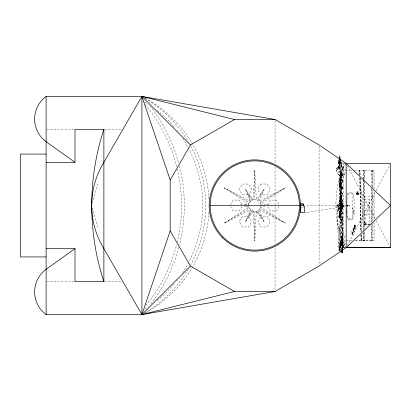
<?xml version="1.0" encoding="UTF-8"?>
<svg xmlns="http://www.w3.org/2000/svg" width="411" height="411" viewBox="0 0 411 411"><rect width="100%" height="100%" fill="white"/><g stroke="black" fill="none" stroke-linecap="round" stroke-linejoin="round"><path stroke-width="0.31" stroke-dasharray="2.06 1.54" d="M341.983 220.841L341.988 219.063L341.716 218.77L341.371 219.284M342.24 249.015L342.445 233.623L342.882 233.736L342.06 241.072L342.882 233.736L341.145 172.918L340.077 160.295M345.61 163.28L338.582 161.759L338.582 159.227L339.918 161.898L339.81 203.388L337.554 211.603L340.395 206.014L338.792 209.112L337.554 210.447L337.554 222.233M342.214 249.087L342.286 238.252L342.625 235.703M346.946 211.239C345.029 217.748 353.599 222.598 354.123 213.884L354.123 197.994C352.494 187.955 344.999 195.466 346.971 201.971C346.817 206.024 347.1 211.346 346.848 214.881M341.413 180.511C341.176 179.576 340.642 174.824 342.019 176.006M341.258 199.335L341.212 198.169C340.991 200.486 343.144 198.066 342.594 200.717C342.604 199.987 342.06 199.422 341.68 200.311C340.801 199.335 341.361 197.686 341.197 196.473C340.94 194.136 342.692 196.16 342.646 194.912C343.267 191.906 341.592 193.535 341.253 192.101M341.248 202.736L341.336 206.265L341.685 206.825L342.306 206.363L342.599 207.231L342.312 205.603L341.407 205.562M341.284 222.469L341.284 219.592M341.248 237.835C340.611 235.256 342.214 236.397 342.64 235.21L342.353 236.613L341.49 236.448L341.248 237.835L341.484 239.875L341.731 240.096L342.353 239.7L342.646 240.445L342.476 239.207L342.229 238.986L341.608 239.382L341.264 238.252L341.315 239.253M341.32 244.853L341.269 243.851C341.099 245.953 343.123 243.636 342.666 246.025L342.702 245.819C341.741 245.547 340.678 244.92 341.3 242.177M341.839 204.267L342.44 204.519L342.831 205.562L341.916 208.593L342.183 205.557L341.901 202.654L342.831 205.562L342.44 206.615L341.603 206.892L341.603 204.267L341.947 204.344L342.245 205.408L342.183 204.596L341.834 203.753L341.325 203.753L341.145 212.939L337.554 218.323C336.999 229.009 339.373 239.572 339.003 250.289L339.692 250.612L339.81 250.289L341.145 198.462L340.313 192.261L340.714 185.844L339.584 179.525L340.704 175.975L340.246 174.675L341.145 173.576L340.313 187.252L340.714 185.844L339.81 184.179L340.313 187.252M342.43 248.547L342.743 236.525M339.568 229.898L341.145 172.918L339.81 172.075L339.81 159.54M338.315 217.578L339.81 211.603L340.37 195.235L339.81 201.929L337.554 211.603M341.145 203.99L340.904 201.935L341.145 205.7L339.81 250.289L339.003 250.289L338.592 240.62L342.882 233.736L339.81 230.946L337.554 221.272M341.212 249.683L341.49 240.851L342.111 239.582L341.351 249.677M340.395 160.064L341.217 164.159L341.294 167.185L341.649 167.739L342.271 167.282L342.61 167.924M341.176 178.143L341.192 176.946M341.315 182.592L341.315 186.722M341.798 188.659L341.253 189.522L341.423 193.54M341.197 197.686L341.212 196.489M341.217 203.003L341.187 204.2C340.478 200.758 342.224 202.715 342.594 201.149L342.594 201.863L342.594 201.149M341.222 173.298L341.31 170.313L341.654 169.769L342.271 170.211L342.64 168.361L342.394 166.707L342.142 166.455L341.52 166.912L341.228 166.044M341.217 203.717C341.181 201.467 343.375 203.784 342.656 200.44L342.604 200.696L342.604 199.977M342.579 246.811C341.454 247.489 342.594 248.511 342.702 246.621M346.18 163.414L343.175 163.414L339.918 161.898L338.356 160.372L339.918 166.229L339.918 168.685L336.321 169.599L336.116 170.663L337.364 172.538L337.364 173.57L339.81 175.646L344.737 174.778L340.406 175.014L339.918 166.229L339.085 162.412L338.977 165.017L339.435 165.191L338.582 166.82L336.321 168.459L339.167 167.513L336.321 168.263L336.321 170.262M341.217 209.826C340.745 212.307 343.082 210.103 342.615 212.436C341.967 211.449 340.616 212.014 341.222 209.399M341.577 217.63L341.279 213.992M341.222 215.426C340.914 213.042 343.349 214.984 342.676 212.194L342.682 212.621M341.228 221.031L341.248 219.998M341.243 243.44C340.575 240.337 342.291 242.238 342.646 240.815L342.656 239.808M342.692 235.441L342.64 235.827C343.319 233.458 341.849 234.003 341.305 233.037C340.601 230.263 341.824 230.586 342.635 229.61C343.093 231.917 340.776 229.78 341.243 232.236C340.544 234.804 342.409 233.946 342.692 234.65M361.397 234.486L361.279 240.851M361.5 231.938L363.643 179.725M363.668 179.088L364.033 170.175L364.033 180.434M340.144 251.029L339.815 247.895L339.923 247.057L340.822 246.877L340.883 245.449L340.128 247.386L340.58 247.725L339.83 247.771L340.616 245.331L340.365 245.542L340.822 246.877L340.128 247.386M342.522 247.129L342.877 239.906L340.801 240.42L340.58 242.089L340.657 242.505L341.289 242.387L342.712 241.165L341.038 241.812L342.682 241.38L342.974 239.176L342.363 249.385M260.785 205.5C258.483 219.489 240.301 205.536 253.217 199.689L254.774 170.252L256.33 199.689C258.683 200.357 260.589 202.505 260.718 204.981M246.615 206.492L248.963 207.057L224.247 223.127L250.52 209.754L248.64 216.124L251.768 221.539L248.64 226.959L242.382 226.959L239.259 221.539L242.382 216.124L248.64 216.124L253.217 211.311L254.774 240.748L256.33 211.311L260.908 216.124L267.16 216.124L270.289 221.539L267.16 226.959L260.908 226.959L257.779 221.539L260.908 216.124M372.551 170.175L372.15 171.243L371.292 172.07L372.376 173.473L372.34 174.115L371.575 174.31L372.114 176.191L372.823 177.033L371.791 177.922L372.705 180.259L371.883 181.508L372.803 182.782L372.767 183.424L371.698 184.965L372.756 185.767L372.366 186.522M371.755 189.271L371.374 189.867L371.549 190.94L372.69 192.307L371.806 193.648L371.914 197.059L373.347 198.282L372.972 198.801L371.919 199.078L371.647 199.854L373.394 201.673L371.647 203.085L372.299 203.805L372.263 205.495L371.544 206.065L371.508 206.707L372.798 208.449L371.806 209.723L372.921 211.439L371.842 212.225L371.693 212.852L372.227 213.71L373.471 213.982L373.568 214.311L372.068 214.501L371.107 215.22L371.061 216.022L371.595 216.874L372.71 217.45L371.529 218.077L371.267 218.621L372.69 220.019L371.359 221.205L371.267 221.842M341.253 204.786L341.32 206.43M340.704 175.975L339.81 187.01L339.584 179.525L341.145 177.418L341.145 172.918L339.81 175.646L337.364 173.375L338.582 171.736L336.321 170.097M341.145 198.462L339.584 191.218L341.145 172.918L339.584 184.667L341.145 177.418L340.729 178.574M337.909 208.983L339.065 211.454L339.476 217.871L340.164 217.958L341.618 203.383L340.056 201.359L340.056 198.092L341.176 197.1L340.282 196.777L341.618 196.427L340.585 201.508L341.135 202.741L336.167 206.25L338.027 206.62L340.868 205.495L338.027 206.353L338.027 209.281L337.909 208.983L339.476 208.1L338.027 208.937M342.183 205.536L341.459 205.937L342.666 206.45L342.445 204.688L341.459 205.192L341.479 205.978L342.445 206.307L341.366 206.178L341.063 205.418L342.445 204.688L341.824 207.36L340.38 207.37C339.671 206.307 339.933 203.676 341.664 204.339L341.885 205.063L342.44 204.519M357.822 193.216C357.303 193.191 357.842 193.165 357.76 193.417M357.873 193.324L357.688 193.607M358.228 193.596L358.243 193.324M338.253 205.295L340.282 204.966L338.027 206.62L341.618 205.089L341.248 204.437L341.618 205.408L340.282 217.871L339.476 217.871L341.002 203.301M339.476 217.871L339.933 213.242L339.065 215.169L340.637 210.237L338.027 208.562L340.041 210.298L341.618 198.837L341.618 196.242L340.282 196.011L340.282 191.449M342.183 204.519L341.664 204.339L341.618 207.432L338.787 208.726L340.282 207.057L340.786 202.69L341.135 202.741M341.145 206.024L341.217 205.433M341.181 164.631L340.488 160.151M341.192 177.66C341.068 175.415 343.134 177.655 342.646 174.875C343.087 172.281 341.454 174.105 341.233 172.558M342.61 168.844L342.563 169.296L342.563 168.577L342.497 168.998M341.197 184.174C341.079 181.929 343.139 184.169 342.651 181.39C343.139 178.58 341.068 180.897 341.192 178.626L341.243 179.792M341.207 190.689C340.991 188.392 343.128 190.745 342.579 188.12L342.409 188.844M341.212 197.203C340.996 194.906 343.134 197.259 342.589 194.634L342.589 195.348M342.599 208.377C342.707 206.635 342.62 209.22 341.942 208.423L342.183 209.358L342.61 208.403L342.61 206.492M341.515 187.935L341.633 188.844M339.784 244.817L340.508 245.316L339.784 244.817L340.503 245.305L340.2 245.013M341.233 209.41L341.351 208.665M341.248 220.615C341.156 218.626 343.139 220.676 342.702 218.22C343.139 215.739 341.145 217.851 341.238 215.842L341.289 216.844M341.253 226.22C341.161 224.231 343.144 226.281 342.707 223.82C343.103 221.519 341.52 223.204 341.294 221.832M354.488 224.94L353.604 230.155L355.407 225.654L352.052 234.039L353.907 229.595L354.488 224.94L356.332 226.363L352.972 234.753L351.128 233.33L354.488 224.94L353.85 229.538C354.39 230.73 352.792 229.703 353.85 229.538M340.174 250.808L340.514 248.239L339.815 247.895L342.882 233.736L342.445 233.623L340.657 242.505M341.289 242.387L340.601 247.571L339.815 247.895L341.109 244.689L340.447 243.122L342.445 233.623L342.604 233.941M340.822 246.877L341.109 244.689M339.81 201.611L340.431 197.27L339.81 201.929L340.662 192.327L340.205 191.3L340.313 192.261M340.411 204.688L340.144 205.079L340.698 203.589L341.567 204.067L340.462 204.755L341.202 204.76L341.567 204.067M341.007 203.589L341.325 203.753L341.217 207.057L341.099 206.62M341.407 163.501L341.649 163.208L341.895 163.46M341.931 208.459L341.7 208.182L341.459 208.439M340.462 204.755L341.258 204.473L341.325 204.067L341.202 204.76M340.832 202.638L336.167 206.25L340.282 202.731L340.719 196.735L341.618 196.427M337.087 169.471L338.582 168.459L339.137 165.684L338.582 166.763M341.844 203.101L342.44 203.871M342.61 167.883L342.563 168.15L342.574 167.411M342.615 174.398L342.569 174.665L342.502 174.243M342.512 187.272L342.579 187.688L342.409 186.25L342.163 185.993L341.541 186.455L341.197 185.14L341.248 186.306M342.579 187.688L342.63 187.421M342.635 193.935L342.589 194.203L342.517 193.787M342.445 205.351L341.695 205.161L342.034 205.351L341.695 205.993L342.445 205.747L342.445 204.688L342.517 205.351L341.659 205.351L342.517 205.351L342.666 205.932L341.695 205.993L342.666 205.351M353.814 229.384L353.378 229.574L353.491 230.191M342.63 174.382L342.579 174.639L342.579 173.92M342.507 180.758L342.574 181.179L342.158 180.198L341.788 180.706M341.176 197.1L340.282 201.673L340.056 198.092L341.618 197.501L340.056 199.53L341.618 196.242L340.056 201.359L341.187 199.859L340.056 198.092M342.646 193.925L342.599 194.182L342.599 193.463M341.305 169.563L341.176 171.135C340.724 168.597 341.962 169.748 342.486 168.962M341.243 176.499L341.315 176.108M342.502 175.512L342.579 175.117M341.248 183.008L341.418 182.289M342.584 181.631L342.635 181.888L342.574 181.605C342.61 183.301 341.808 181.739 341.423 182.33M342.512 188.541L342.64 187.411M341.3 227.432C341.433 228.881 343.118 227.031 342.635 229.24C342.281 227.797 340.56 229.785 341.222 226.631C340.555 223.527 342.271 225.434 342.63 224.005L342.64 224.026M346.884 210.992L346.781 210.242L346.781 211.218M342.692 234.614L342.651 234.208M346.894 214.758L346.786 213.972M341.937 207.201L341.865 206.712L341.325 206.563L341.217 207.057L341.145 206.502M341.048 250.376L340.786 240.543L341.49 240.851C341.808 242.778 338.289 246.949 342.712 241.165M339.81 211.603L341.145 205.7M342.687 229.045L342.646 228.603M342.245 205.844L341.839 206.892M341.289 214.013L341.577 213.227M342.538 213.134L342.615 212.806L342.327 213.592M341.294 219.613L341.464 218.991M342.553 218.765L342.62 218.405L342.62 219.022M339.003 250.289L342.882 233.736M340.38 206.723L340.144 205.962L340.38 206.723L341.325 206.712L341.608 207.057L341.325 207.36L341.325 206.563M340.94 207.54L341.664 206.841L341.937 203.897L342.224 203.753M341.407 204.056L341.161 207.221M92.408 203.034L97.797 183.902M340.899 200.881L341.187 199.859L340.282 199.392L341.618 198.837L340.282 191.834M340.144 205.079L340.698 203.589M357.894 193.489L357.858 193.088M358.222 193.519L357.832 194.064M341.305 163.799L341.397 163.46M342.399 175.816L342.491 175.476M341.217 205.5L341.145 205.156M342.404 207.38L341.844 208.156M345.271 172.301C337.128 193.411 337.128 217.619 345.271 238.729M341.109 205.372L341.592 204.375L342.039 205.562L341.592 206.712L341.325 206.009L341.865 206.009L341.264 205.13M341.361 208.696L341.454 208.403M341.366 213.679L341.834 213.263M342.45 219.027L342.548 218.739M342.481 247.103L342.666 245.408M351.919 233.941L353.414 230.211C354.02 229.451 354.955 227.355 355.541 225.752L353.814 229.913M355.279 225.552L353.789 229.281L353.917 229.785M351.965 233.972L353.814 229.913M352.181 234.142L353.799 230.098M341.243 242.716L340.365 245.542L340.811 245.973L340.616 245.331M357.359 194.115L357.662 193.185M357.226 194.444L357.061 194.835L358.325 191.788M341.253 242.66L340.555 244.334L340.776 244.591L340.447 243.122M253.217 211.311L245.511 221.539L250.52 209.754M244.853 204.935L248.963 203.943L224.247 187.873L250.52 201.246L248.64 194.876L251.768 189.461L248.64 184.041L242.382 184.041L239.259 189.461L242.382 194.876L248.64 194.876L253.217 199.689L256.33 199.689L264.037 189.461L259.028 201.246L285.301 187.873L260.579 203.943L268.845 204.955M345.127 243.148L343.175 247.622L346.18 247.597M342.286 238.252L340.621 241.771L341.49 240.851M339.435 165.191L339.085 161.03L339.486 164.092L338.582 163.809L339.245 160.773L339.918 162.011L338.582 162.222L339.471 162.417L338.582 164.287L338.356 160.372M346.853 194.259L346.766 194.454C349.011 193.006 351.533 189.61 353.09 194.526L352.361 218.138C352.859 219.931 350.439 220.383 350.115 219.664M341.921 207.057L342.183 206.517L341.407 207.057L341.233 206.63L340.503 206.63L341.865 206.712L341.937 204.272M347.367 245.336L375.002 192.795M376.188 190.534L389.854 164.544M342.866 235.595L341.967 237.234L342.954 239.356M357.606 193.257L357.688 193.417M357.806 193.612L357.889 193.252M358.166 193.704L357.966 193.987M365.415 224.483L365.415 223.944L365.415 224.483L369.371 224.211L365.415 223.944M341.325 205.356L342.271 205.351M353.753 229.862L353.907 229.595M339.815 247.895L340.945 245.917L339.923 247.057L340.18 246.898M230.309 204.961L233.124 200.085L239.377 200.085L242.192 204.961M241.879 206.584L239.377 210.915L233.124 210.915L230.622 206.584M245.511 221.539L251.768 210.709M257.779 200.291L264.037 189.461M267.356 204.961L270.171 200.085L276.423 200.085L279.239 204.961M278.925 206.584L276.423 210.915L270.171 210.915L267.669 206.584M341.418 175.816L341.782 175.631M342.394 175.774L342.024 175.959M342.029 180.265L341.659 180.768L341.418 180.47M342.034 186.779L341.664 187.282L341.325 186.692M342.404 188.803L342.034 189.034M342.039 193.293L341.546 193.684M341.798 193.73L342.291 193.34M345.841 163.917C337.986 176.093 336.301 191.305 335.823 205.515C336.306 219.721 337.976 234.938 345.841 247.098M341.258 204.473L341.217 204.056L341.217 207.057L341.233 206.63L341.865 206.712M342.445 205.747L341.479 205.896M364.367 224.396L364.367 222.757L365.549 222.757L365.549 224.396L364.367 224.396L364.367 222.757M365.549 224.396L365.549 222.757M341.834 217.63L342.327 217.291M342.445 218.991L341.217 219.053L341.983 219.068M341.844 223.235L342.209 222.839M343.406 170.914L340.406 175.014L339.676 166.82L338.582 167.066L336.321 168.459L339.918 167.169L339.676 166.82M341.865 205.156L341.325 205.156L342.034 205.351M349.252 205.104C348.646 205.68 349.54 206.964 349.432 205.541C347.408 202.864 345.404 207.725 349.252 206.286M145.874 305.255L152.183 297.451A158.744 158.744 0 0 0 176.704 244.329M340.282 207.057L341.618 205.408M303.241 207.267L302.054 207.997L301.217 207.663M363.612 179.088L363.612 170.175L364.033 170.113L364.449 170.175L364.449 179.088M363.612 240.851L364.449 240.851L363.612 240.851L363.612 230.663M357.257 192.204C354.996 197.676 362.05 192.661 357.257 192.204L357.051 191.788L358.325 194.86M339.486 164.092L338.356 163.023L339.471 162.417M358.793 194.213C353.434 190.344 359.697 194.084 356.758 193.324C360.041 192.6 352.741 196.401 358.793 192.435M341.202 197.825L341.618 197.501M338.582 168.459L339.918 167.457M345.127 241.637L343.164 243.086L343.175 247.622L344.978 247.607M347.228 193.802L348.04 193.509M144.893 308.933L148.474 306.478M157.177 300.513L158.199 299.809A122.185 122.185 0 0 0 174.356 283.754M224.247 223.127L249.564 208.505M259.983 202.495L285.301 187.873M357.806 193.535L357.642 193.571M371.95 196.417L372.664 196.021L372.818 195.312L372.679 194.65L372.063 194.249M342.158 205.747L341.695 205.993L342.517 205.747M342.491 174.279C342.353 172.815 341.469 175.137 341.31 173.663M342.039 186.825L342.404 187.01M342.286 188.988L341.798 188.613M341.664 206.841L342.44 206.615M341.577 208.279L341.942 208.439M342.322 213.55L341.834 213.227M341.834 217.589L341.464 217.429M343.175 170.175L339.918 161.898L338.356 162.561L339.918 162.664L343.175 170.175L344.978 170.175M347.28 206.281L347.28 205.099M341.479 205.978L342.034 205.747L342.666 206.45L342.271 205.747M340.77 187.806L341.336 189.183C338.664 182.587 344.279 192.929 340.514 187.205L341.916 188.844M359.753 175.271L359.846 170.149L360.113 175.266M359.702 170.19L360.051 175.261M360.868 234.491L361.177 240.872L361.017 234.486M364.439 170.19L363.627 170.19M343.175 247.592L339.918 161.898L338.582 162.366L338.582 167.066M340.503 206.63L340.38 207.37L340.144 205.962M338.356 163.023L339.918 162.664L339.918 161.898M342.065 204.411L342.44 204.329M369.227 223.949L369.176 224.483M341.099 204.067L340.77 204.123L341.068 204.123M341.341 206.666L341.33 205.557M240.702 204.955L248.963 203.943M265.033 206.512L260.579 207.057L285.301 223.127L259.028 209.754L264.037 221.539L256.33 211.311M342.399 202.037L340.991 201.719L341.603 201.945M346.18 247.592L343.175 247.622L343.175 163.414L343.164 167.945L346.108 170.118M355.515 240.861L372.551 240.841M46.767 129.362L73.718 129.362M104.512 129.362L121.63 129.362M346.18 170.175L351.831 170.175M354.231 170.175L374.067 170.175L374.067 188.382M371.308 171.747L374.067 171.747M364.033 196.463L369.176 196.463L369.176 224.211L364.033 224.211L369.176 205.51L364.033 205.51M364.033 199.376L369.176 199.376M364.033 202.346L369.176 202.346M341.084 204.303L343.093 204.765L343.093 206.353L340.96 206.82L342.974 206.353L342.974 204.765M341.161 205.582L342.831 205.562L341.274 205.582M364.033 210.185L369.176 210.185M305.717 212.451L306.77 212.451M364.033 214.861L369.176 214.861M364.033 222.289L365.888 222.289L365.888 224.868L364.033 224.868M364.5 222.942L365.415 222.942M343.175 240.841L344.978 240.861M346.18 240.841L351.831 240.841M354.976 240.841L374.067 240.841L374.067 222.289M46.767 281.638L73.718 281.638M104.512 281.638L121.63 281.638M342.039 205.562L342.245 205.582M371.354 224.504L372.042 224.55L372.417 225.058L372.268 225.69L371.195 226.343L372.243 228.254L371.231 228.917L371.349 229.888L372.592 230.283L372.731 230.931L371.225 232.21L371.76 232.965L372.438 233.16L372.458 233.802L371.282 234.383L371.282 235.426L372.381 236.279L372.345 236.998L371.159 237.671L371.123 238.39L372.921 240.841L372.921 222.377M342.137 204.95L342.599 205.007M244.514 206.512L248.963 207.057M359.933 170.159L359.902 175.266M349.073 219.12C346.838 220.075 348.538 216.587 346.889 216.767C348.276 216.078 346.905 219.926 348.826 219.068A2.754 2.754 0 0 1 350.218 219.762M360.992 240.861L361.279 240.841L361.166 234.481M352.51 213.319L354.123 213.884L352.679 207.868L354.123 213.884M342.055 206.877L342.43 207.016M340.246 206.497L341.161 206.892M342.204 219.207L341.844 218.827M341.587 223.194L342.209 222.798L342.63 223.641L342.64 223.003M357.642 194.069C356.275 193.668 357.996 191.531 358.228 193.252M224.247 187.873L249.564 202.495M259.983 208.505L285.301 223.127M144.893 102.067L148.474 104.522M157.177 110.487L158.199 111.191A122.185 122.185 0 0 1 174.356 127.246M340.786 202.69L341.618 203.383M372.099 187.21L373.26 188.187M357.524 194.002L357.426 192.954L358.176 193.093M341.161 204.19L342.183 204.596L341.921 204.056M145.088 104.769L152.183 113.549A158.744 158.744 0 0 1 176.704 166.671M250.52 201.246L245.511 189.461L253.217 199.689M341.109 205.741L341.325 205.783M340.524 187.231L341.69 188.86M341.793 182.145L342.029 182.52M339.065 211.454L339.476 212.138L340.282 217.871L339.892 215.939M338.525 210.55L339.476 212.138L339.476 211.11L340.282 217.871M340.282 199.392L340.786 200.249M245.511 189.461L251.768 200.291M257.779 210.709L264.037 221.539M342.034 207.159L342.229 207.529M347.367 165.674L375.002 218.236M376.188 220.496L389.854 246.492M341.885 206.024L342.183 206.615M340.282 196.011L341.618 198.837M357.519 192.918L357.688 193.324M342.45 217.414L342.62 218.036L342.635 217.398M341.371 222.777L341.464 223.07M341.983 207.488L342.101 207.796M342.409 186.969L342.502 187.303M342.414 193.483L342.512 193.817M342.702 246.646L342.656 247.032M92.408 207.966L97.797 227.098M339.45 248.835L339.81 250.289L339.003 226.112L339.003 239.757M341.325 206.712L341.407 207.057M341.361 222.808L341.217 221.031M342.646 229.631L342.697 228.999M341.305 173.694L341.187 172.111L341.222 172.584M341.33 193.206L341.207 191.654L341.243 192.127M340.375 160.259L341.166 164.621M342.445 204.688L342.666 205.932M341.248 221.442L341.284 221.853M341.289 227.453L341.253 227.047L341.3 228.048M341.258 243.862L341.31 244.257M341.217 166.07L341.181 165.597L341.228 166.763M341.253 205.156L341.217 204.683L341.264 205.844M358.222 193.124L358.243 193.427M360.303 178.451L363.463 231.301M363.499 231.938L364.033 240.851L364.033 231.891M341.233 210.242L341.284 211.244M341.258 232.647L341.305 233.648M360.098 177.809L361.12 231.932M359.949 177.814L360.971 231.938M359.8 177.819L360.817 231.943M374.067 191.577L374.067 219.089M372.921 170.175L372.921 187.365M372.921 189.908L372.921 221.74M371.308 170.175L371.308 185.818M371.308 188.382L371.308 222.289M371.308 224.848L371.308 240.841M369.001 223.949L369.001 224.473M364.449 181.636L364.449 229.389M364.449 231.938L364.449 240.851M364.033 181.076L364.033 229.389M363.612 179.725L363.612 230.026M357.688 191.547L357.688 195.097M342.646 241.432L342.646 240.815C343.149 243.127 341.094 240.995 341.269 243.024L341.269 242.408M342.569 175.091L342.569 175.81M342.584 180.434L342.584 181.153M342.574 181.605L342.574 182.32M342.594 186.948L342.594 187.668M342.579 188.12L342.579 188.834M342.625 211.799L342.625 212.415M342.615 212.806L342.615 213.417M342.63 224.005L342.63 224.622M342.635 229.61L342.635 230.227M342.548 204.812L342.548 206.317M342.183 204.067L342.183 207.057M341.264 236.808L341.264 237.419M340.981 204.272L340.981 206.851M339.584 179.525L339.584 191.218M339.085 162.412L339.085 165.813M319.106 146.229L319.106 264.771M275.046 120.798L275.046 163.146M275.046 167L275.046 206.142M275.046 206.784L275.046 244M275.046 247.854L275.046 290.202M254.774 170.252L254.774 199.489M254.774 211.511L254.774 240.748M347.059 213.884A153.041 153.041 0 0 1 347.059 197.994M351.205 220.013A0.981 0.981 0 0 1 350.696 220.013M346.915 205.69A576.063 7.383 -0.5 0 0 349.258 205.695A275.267 2.687 -9.8 0 1 345.677 206.276M345.163 205.685A576.063 7.383 -0.5 0 1 306.503 205.521M345.086 206.373A275.267 2.687 -9.8 0 1 306.719 212.456M179.401 165.987A161.523 161.523 0 0 1 179.401 245.013M178.775 247.422A161.523 161.523 0 0 1 149.979 305.06M149.979 105.94A161.523 161.523 0 0 1 178.775 163.578M190.73 146.162A125.17 125.17 0 0 1 190.73 264.838M188.259 269.215A125.17 125.17 0 0 1 145.175 312.679M145.175 98.321A125.17 125.17 0 0 1 188.259 141.785M208.999 211.912A122.088 122.088 0 0 1 145.319 312.797M145.319 98.203A122.088 122.088 0 0 1 208.999 199.088M182.664 138.456A122.185 122.185 0 0 1 182.664 272.544M177.516 279.793A122.185 122.185 0 0 1 176.74 280.8M176.74 130.2A122.185 122.185 0 0 1 177.516 131.207M177.3 169.121A158.744 158.744 0 0 1 177.3 241.879M356.553 192.975C358.217 200.373 360.868 187.74 356.553 192.975M341.808 205.562L341.325 207.36L341.325 203.753L341.808 205.562M340.246 174.675L339.81 175.646L343.277 175.014L339.81 175.646L341.145 173.576L339.81 174.824L340.246 174.675M260.908 184.041L257.779 189.461L260.908 194.876L267.16 194.876L270.289 189.461L267.16 184.041L260.908 184.041M339.018 162.201L338.582 162.366L339.918 162.011L339.018 162.201M342.615 206.204L342.209 206.26L342.615 206.204M341.967 205.557L342.831 205.562L341.967 205.557M343.046 204.067L340.894 204.067L340.894 207.057L343.046 207.057L343.046 204.067"/><path stroke-width="0.62" d="M342.24 249.647L342.224 252.811L342.373 249.765M342.214 249.724L342.224 252.811L342.188 249.708M341.115 252.837L341.176 250.941M342.322 249.945L342.199 251.635L342.188 249.724M300.379 205.5C300.035 201.847 304.767 202.977 303.672 206.147L304.659 206.147L304.659 212.451L300.436 212.451L300.379 205.5L303.729 205.5M75.002 248.696L46.124 269.287A28.056 28.056 0 0 0 46.124 314.579L141.913 314.579L170.169 230.936L170.169 180.064L141.913 96.421L46.124 96.421A28.056 28.056 0 0 0 46.124 141.713L75.002 162.304L75.002 129.362L103.88 129.362A244.293 244.293 0 0 0 103.88 281.638L75.002 281.638L75.002 248.696L46.124 248.696M275.046 119.514L234.501 119.514L141.913 96.421L103.88 162.304A82.765 82.765 0 0 0 103.88 248.696L141.913 314.579L275.046 291.486L319.106 266.051L346.18 247.597L390.45 205.521L346.18 163.414L319.106 144.949L275.046 119.514L141.913 96.421L141.913 314.579L234.501 291.486L275.046 291.486M170.169 180.064L190.442 144.949L234.501 119.514M141.913 314.579L190.442 266.051L234.501 291.486M46.124 154.068L20.55 154.068L20.55 256.932L46.124 256.932M46.124 162.304L75.002 162.304M300.436 204.853L303.672 204.853M210.155 205.5L299.393 205.5A44.619 44.619 0 0 0 232.462 166.856A44.619 44.619 0 0 0 232.462 244.144A44.619 44.619 0 0 0 299.393 205.5M346.18 247.597L390.45 247.622L390.45 163.414L346.18 163.414L346.18 247.622L390.45 247.622M141.913 96.421L190.442 144.949M170.169 230.936L190.442 266.051M300.436 206.147L300.605 206.748M339.81 157.141L340.025 159.663M339.81 155.764L339.81 159.54M103.88 129.362L103.88 281.638M46.124 96.421L46.124 314.579M222.526 237.748A45.606 45.606 0 0 0 298.828 217.306A45.606 45.606 0 0 0 242.968 161.446A45.606 45.606 0 0 0 222.526 237.748"/></g></svg>
